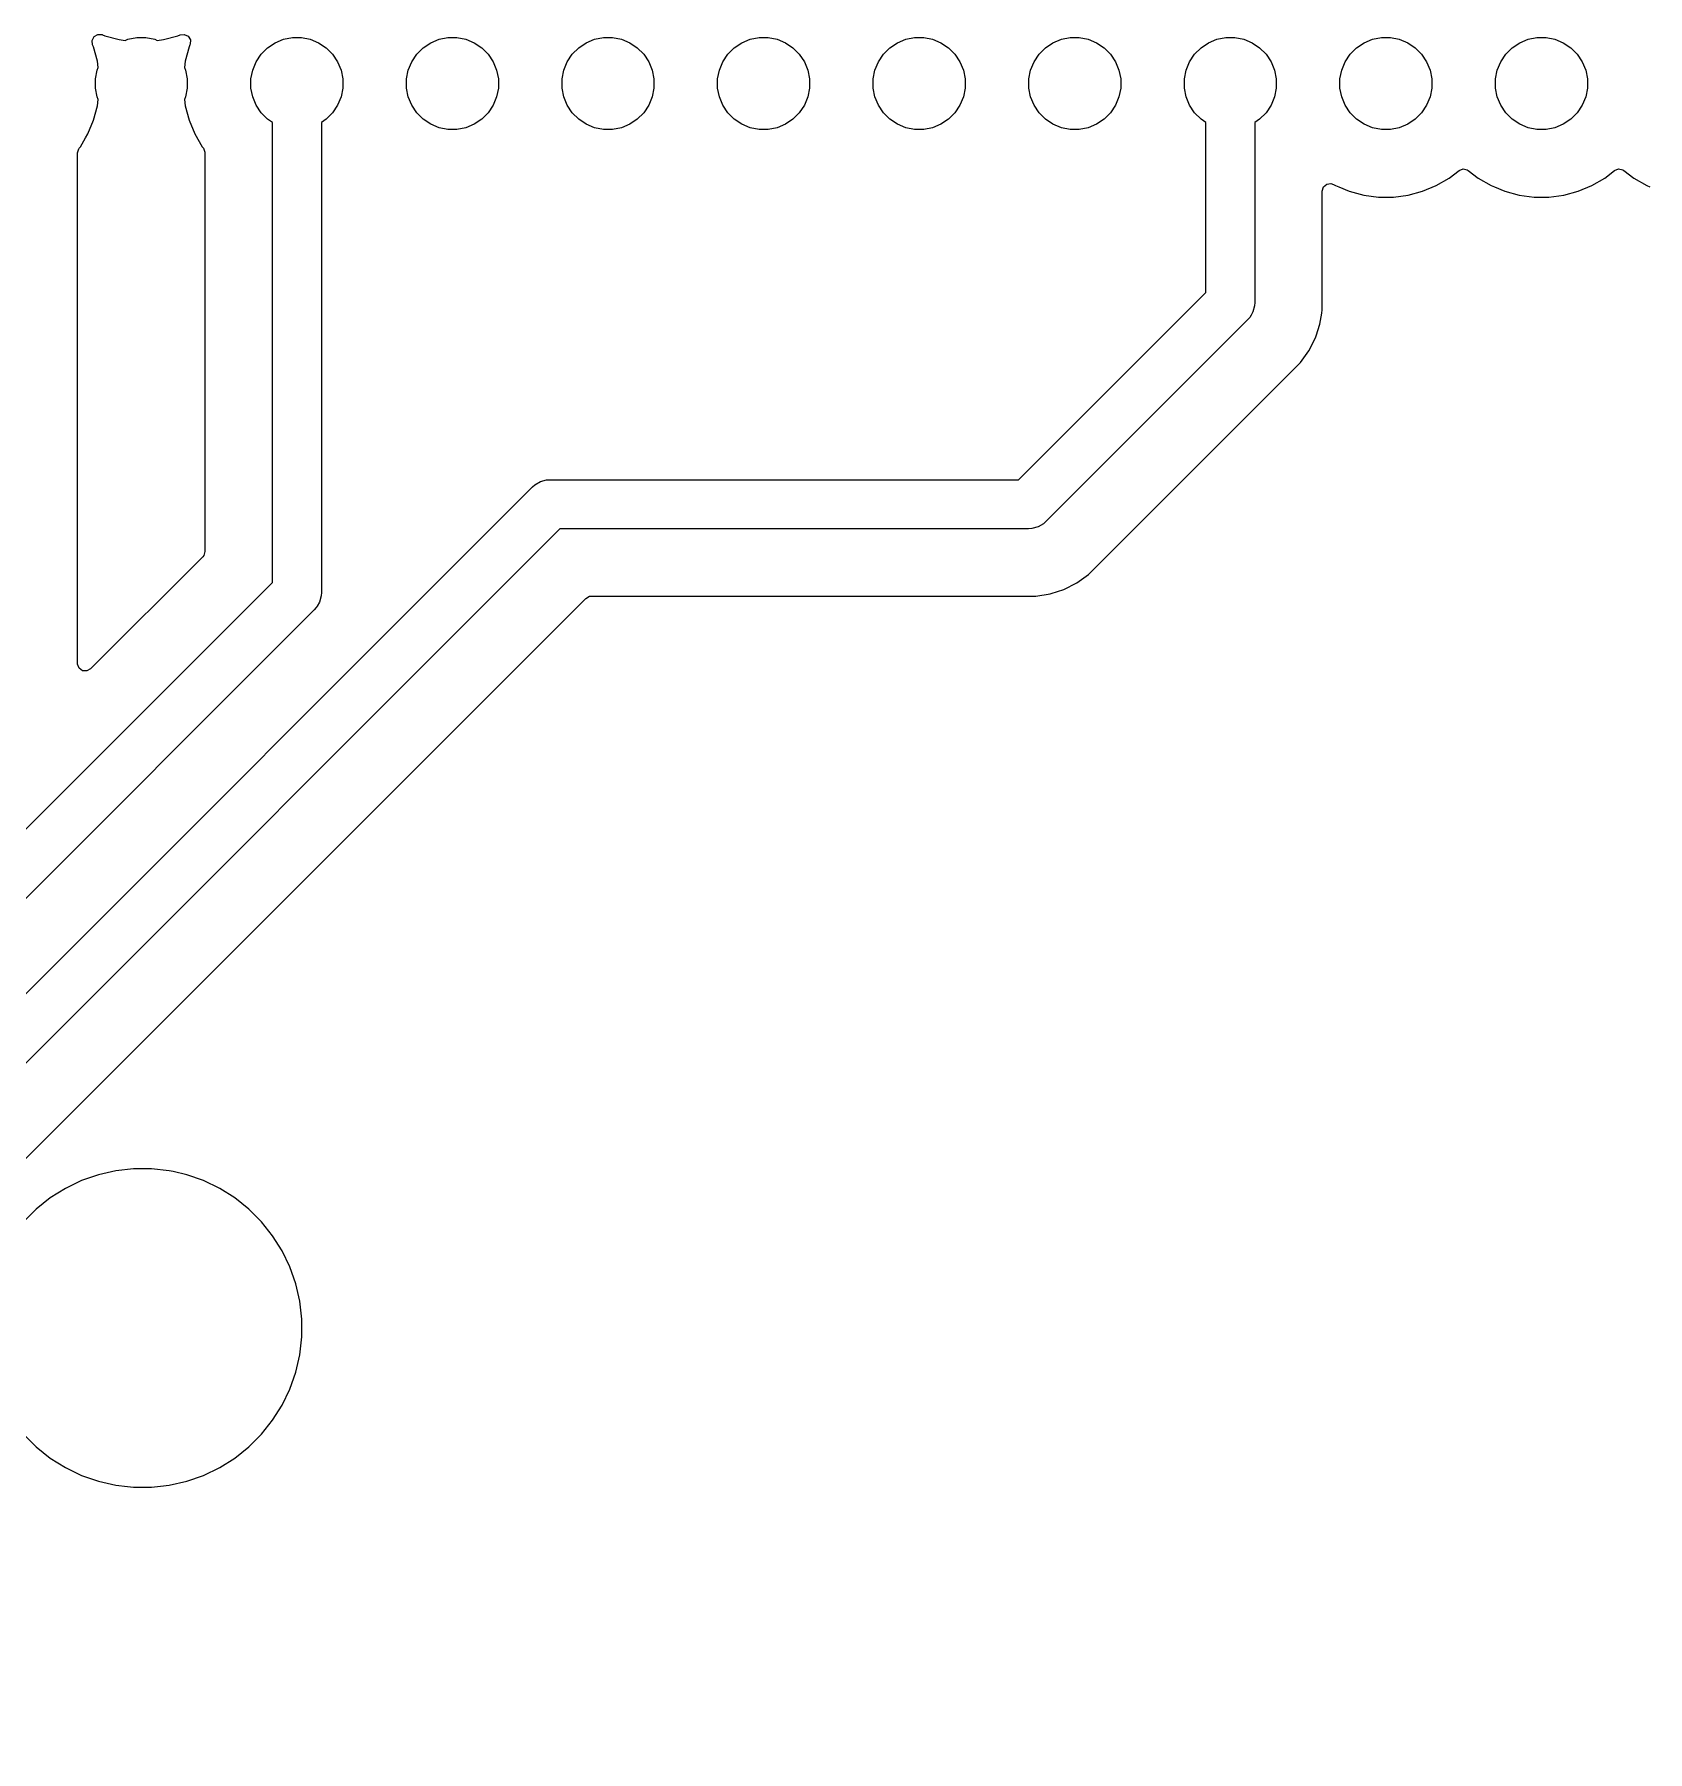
# Model space of a CAD drawing. Header units: millimetres. Extents: x 1 to 179, y 1 to 120.
# Drawn here: x 119.2 to 145.54, y 61.47 to 89.51 of the extents above; entities that cross this region are included whole.
import ezdxf

# ---------------------------------------------------------------- set-up
doc = ezdxf.new("R2010")
doc.units = ezdxf.units.MM
doc.layers.add('F.Cu', color=13, linetype='CONTINUOUS', true_color=0xc83434)

msp = doc.modelspace()

# ---------------------------------------------------------------- linework, layer by layer
at = {"layer": 'F.Cu', "linetype": 'CONTINUOUS'}
for p, q in [((120.140341, 89.40778), (120.171615, 89.47026)), ((120.171615, 89.47026), (120.231704, 89.505913)), ((120.231704, 89.505913), (120.301529, 89.50342)), ((120.301529, 89.50342), (120.309788, 89.50034)), ((120.309788, 89.50034), (120.345245, 89.485653)), ((120.345245, 89.485653), (120.580062, 89.422734)), ((120.723758, 89.427036), (120.868728, 89.455872)), ((120.868728, 89.455872), (121.016538, 89.455872)), ((121.016538, 89.455872), (121.161508, 89.427036)), ((121.305204, 89.422734), (121.540021, 89.485653)), ((121.540021, 89.485653), (121.575443, 89.500326)), ((121.575443, 89.500326), (121.644908, 89.507795)), ((121.644908, 89.507795), (121.707388, 89.476521)), ((121.707388, 89.476521), (121.743042, 89.416433)), ((123.263758, 89.427036), (123.408728, 89.455872)), ((123.408728, 89.455872), (123.556538, 89.455872)), ((123.556538, 89.455872), (123.701508, 89.427036)), ((125.803758, 89.427036), (125.948728, 89.455872)), ((125.948728, 89.455872), (126.096538, 89.455872)), ((126.096538, 89.455872), (126.241508, 89.427036)), ((128.343758, 89.427036), (128.488728, 89.455872)), ((128.488728, 89.455872), (128.636538, 89.455872)), ((128.636538, 89.455872), (128.781508, 89.427036)), ((130.883758, 89.427036), (131.028728, 89.455872)), ((131.028728, 89.455872), (131.176538, 89.455872)), ((131.176538, 89.455872), (131.321508, 89.427036)), ((133.423758, 89.427036), (133.568728, 89.455872)), ((133.568728, 89.455872), (133.716538, 89.455872)), ((133.716538, 89.455872), (133.861508, 89.427036)), ((135.963758, 89.427036), (136.108728, 89.455872)), ((136.108728, 89.455872), (136.256538, 89.455872)), ((136.256538, 89.455872), (136.401508, 89.427036)), ((138.503758, 89.427036), (138.648728, 89.455872)), ((138.648728, 89.455872), (138.796538, 89.455872)), ((138.796538, 89.455872), (138.941508, 89.427036)), ((141.043758, 89.427036), (141.188728, 89.455872)), ((141.188728, 89.455872), (141.336538, 89.455872)), ((141.336538, 89.455872), (141.481508, 89.427036)), ((143.583758, 89.427036), (143.728728, 89.455872)), ((143.728728, 89.455872), (143.876538, 89.455872)), ((143.876538, 89.455872), (144.021508, 89.427036)), ((120.147809, 89.338316), (120.140341, 89.40778)), ((120.162483, 89.302891), (120.147809, 89.338316)), ((120.225402, 89.068074), (120.162483, 89.302891)), ((120.580062, 89.422734), (120.68122, 89.409417)), ((120.68122, 89.409417), (120.723758, 89.427036)), ((121.161508, 89.427036), (121.204045, 89.409417)), ((121.204045, 89.409417), (121.305204, 89.422734)), ((121.722781, 89.302887), (121.659863, 89.068073)), ((121.731032, 89.322807), (121.722781, 89.302887)), ((121.737458, 89.338321), (121.731032, 89.322807)), ((121.740549, 89.346608), (121.737458, 89.338321)), ((121.743042, 89.416433), (121.740549, 89.346608)), ((122.817664, 89.060936), (122.899783, 89.183836)), ((122.899783, 89.183836), (123.0043, 89.288353)), ((123.0043, 89.288353), (123.1272, 89.370472)), ((123.1272, 89.370472), (123.263758, 89.427036)), ((123.701508, 89.427036), (123.838066, 89.370472)), ((123.838066, 89.370472), (123.960966, 89.288353)), ((123.960966, 89.288353), (124.065483, 89.183836)), ((124.065483, 89.183836), (124.147602, 89.060936)), ((125.357664, 89.060936), (125.439783, 89.183836)), ((125.439783, 89.183836), (125.5443, 89.288353)), ((125.5443, 89.288353), (125.6672, 89.370472)), ((125.6672, 89.370472), (125.803758, 89.427036)), ((126.241508, 89.427036), (126.378066, 89.370472)), ((126.378066, 89.370472), (126.500966, 89.288353)), ((126.500966, 89.288353), (126.605483, 89.183836)), ((126.605483, 89.183836), (126.687602, 89.060936)), ((127.897664, 89.060936), (127.979783, 89.183836)), ((127.979783, 89.183836), (128.0843, 89.288353)), ((128.0843, 89.288353), (128.2072, 89.370472)), ((128.2072, 89.370472), (128.343758, 89.427036)), ((128.781508, 89.427036), (128.918066, 89.370472)), ((128.918066, 89.370472), (129.040966, 89.288353)), ((129.040966, 89.288353), (129.145483, 89.183836)), ((129.145483, 89.183836), (129.227602, 89.060936)), ((130.437664, 89.060936), (130.519783, 89.183836)), ((130.519783, 89.183836), (130.6243, 89.288353)), ((130.6243, 89.288353), (130.7472, 89.370472)), ((130.7472, 89.370472), (130.883758, 89.427036)), ((131.321508, 89.427036), (131.458066, 89.370472)), ((131.458066, 89.370472), (131.580966, 89.288353)), ((131.580966, 89.288353), (131.685483, 89.183836)), ((131.685483, 89.183836), (131.767602, 89.060936)), ((132.977664, 89.060936), (133.059783, 89.183836)), ((133.059783, 89.183836), (133.1643, 89.288353)), ((133.1643, 89.288353), (133.2872, 89.370472)), ((133.2872, 89.370472), (133.423758, 89.427036)), ((133.861508, 89.427036), (133.998066, 89.370472)), ((133.998066, 89.370472), (134.120966, 89.288353)), ((134.120966, 89.288353), (134.225483, 89.183836)), ((134.225483, 89.183836), (134.307602, 89.060936)), ((135.517664, 89.060936), (135.599783, 89.183836)), ((135.599783, 89.183836), (135.7043, 89.288353)), ((135.7043, 89.288353), (135.8272, 89.370472)), ((135.8272, 89.370472), (135.963758, 89.427036)), ((136.401508, 89.427036), (136.538066, 89.370472)), ((136.538066, 89.370472), (136.660966, 89.288353)), ((136.660966, 89.288353), (136.765483, 89.183836)), ((136.765483, 89.183836), (136.847602, 89.060936)), ((138.057664, 89.060936), (138.139783, 89.183836)), ((138.139783, 89.183836), (138.2443, 89.288353)), ((138.2443, 89.288353), (138.3672, 89.370472)), ((138.3672, 89.370472), (138.503758, 89.427036)), ((138.941508, 89.427036), (139.078066, 89.370472)), ((139.078066, 89.370472), (139.200966, 89.288353)), ((139.200966, 89.288353), (139.305483, 89.183836)), ((139.305483, 89.183836), (139.387602, 89.060936)), ((140.597664, 89.060936), (140.679783, 89.183836)), ((140.679783, 89.183836), (140.7843, 89.288353)), ((140.7843, 89.288353), (140.9072, 89.370472)), ((140.9072, 89.370472), (141.043758, 89.427036)), ((141.481508, 89.427036), (141.618066, 89.370472)), ((141.618066, 89.370472), (141.740966, 89.288353)), ((141.740966, 89.288353), (141.845483, 89.183836)), ((141.845483, 89.183836), (141.927602, 89.060936)), ((143.137664, 89.060936), (143.219783, 89.183836)), ((143.219783, 89.183836), (143.3243, 89.288353)), ((143.3243, 89.288353), (143.4472, 89.370472)), ((143.4472, 89.370472), (143.583758, 89.427036)), ((144.021508, 89.427036), (144.158066, 89.370472)), ((144.158066, 89.370472), (144.280966, 89.288353)), ((144.280966, 89.288353), (144.385483, 89.183836)), ((144.385483, 89.183836), (144.467602, 89.060936)), ((120.192264, 88.779408), (120.2211, 88.924378)), ((120.2211, 88.924378), (120.238719, 88.966916)), ((120.238719, 88.966916), (120.225402, 89.068074)), ((121.659863, 89.068073), (121.646545, 88.966918)), ((121.646545, 88.966918), (121.664166, 88.924378)), ((121.664166, 88.924378), (121.693002, 88.779408)), ((122.732264, 88.779408), (122.7611, 88.924378)), ((122.7611, 88.924378), (122.817664, 89.060936)), ((124.147602, 89.060936), (124.204166, 88.924378)), ((124.204166, 88.924378), (124.233002, 88.779408)), ((125.272264, 88.779408), (125.3011, 88.924378)), ((125.3011, 88.924378), (125.357664, 89.060936)), ((126.687602, 89.060936), (126.744166, 88.924378)), ((126.744166, 88.924378), (126.773002, 88.779408)), ((127.812264, 88.779408), (127.8411, 88.924378)), ((127.8411, 88.924378), (127.897664, 89.060936)), ((129.227602, 89.060936), (129.284166, 88.924378)), ((129.284166, 88.924378), (129.313002, 88.779408)), ((130.352264, 88.779408), (130.3811, 88.924378)), ((130.3811, 88.924378), (130.437664, 89.060936)), ((131.767602, 89.060936), (131.824166, 88.924378)), ((131.824166, 88.924378), (131.853002, 88.779408)), ((132.892264, 88.779408), (132.9211, 88.924378)), ((132.9211, 88.924378), (132.977664, 89.060936)), ((134.307602, 89.060936), (134.364166, 88.924378)), ((134.364166, 88.924378), (134.393002, 88.779408)), ((135.432264, 88.779408), (135.4611, 88.924378)), ((135.4611, 88.924378), (135.517664, 89.060936)), ((136.847602, 89.060936), (136.904166, 88.924378)), ((136.904166, 88.924378), (136.933002, 88.779408)), ((137.972264, 88.779408), (138.0011, 88.924378)), ((138.0011, 88.924378), (138.057664, 89.060936)), ((139.387602, 89.060936), (139.444166, 88.924378)), ((139.444166, 88.924378), (139.473002, 88.779408)), ((140.512264, 88.779408), (140.5411, 88.924378)), ((140.5411, 88.924378), (140.597664, 89.060936)), ((141.927602, 89.060936), (141.984166, 88.924378)), ((141.984166, 88.924378), (142.013002, 88.779408)), ((143.052264, 88.779408), (143.0811, 88.924378)), ((143.0811, 88.924378), (143.137664, 89.060936)), ((144.467602, 89.060936), (144.524166, 88.924378)), ((144.524166, 88.924378), (144.553002, 88.779408)), ((120.192264, 88.631598), (120.192264, 88.779408)), ((120.2211, 88.486628), (120.192264, 88.631598)), ((121.693002, 88.631598), (121.664166, 88.486628)), ((121.693002, 88.779408), (121.693002, 88.631598)), ((122.732264, 88.631598), (122.732264, 88.779408)), ((122.7611, 88.486628), (122.732264, 88.631598)), ((124.233002, 88.631598), (124.204166, 88.486628)), ((124.233002, 88.779408), (124.233002, 88.631598)), ((125.272264, 88.631598), (125.272264, 88.779408)), ((125.3011, 88.486628), (125.272264, 88.631598)), ((126.773002, 88.631598), (126.744166, 88.486628)), ((126.773002, 88.779408), (126.773002, 88.631598)), ((127.812264, 88.631598), (127.812264, 88.779408)), ((127.8411, 88.486628), (127.812264, 88.631598)), ((129.313002, 88.631598), (129.284166, 88.486628)), ((129.313002, 88.779408), (129.313002, 88.631598)), ((130.352264, 88.631598), (130.352264, 88.779408)), ((130.3811, 88.486628), (130.352264, 88.631598)), ((131.853002, 88.631598), (131.824166, 88.486628)), ((131.853002, 88.779408), (131.853002, 88.631598)), ((132.892264, 88.631598), (132.892264, 88.779408)), ((132.9211, 88.486628), (132.892264, 88.631598)), ((134.393002, 88.631598), (134.364166, 88.486628)), ((134.393002, 88.779408), (134.393002, 88.631598)), ((135.432264, 88.631598), (135.432264, 88.779408)), ((135.4611, 88.486628), (135.432264, 88.631598)), ((136.933002, 88.631598), (136.904166, 88.486628)), ((136.933002, 88.779408), (136.933002, 88.631598)), ((137.972264, 88.631598), (137.972264, 88.779408)), ((138.0011, 88.486628), (137.972264, 88.631598)), ((139.473002, 88.631598), (139.444166, 88.486628)), ((139.473002, 88.779408), (139.473002, 88.631598)), ((140.512264, 88.631598), (140.512264, 88.779408)), ((140.5411, 88.486628), (140.512264, 88.631598)), ((142.013002, 88.631598), (141.984166, 88.486628)), ((142.013002, 88.779408), (142.013002, 88.631598)), ((143.052264, 88.631598), (143.052264, 88.779408)), ((143.0811, 88.486628), (143.052264, 88.631598)), ((144.553002, 88.631598), (144.524166, 88.486628)), ((144.553002, 88.779408), (144.553002, 88.631598)), ((120.162483, 88.108115), (120.225402, 88.342932)), ((120.238719, 88.444091), (120.2211, 88.486628)), ((120.225402, 88.342932), (120.238719, 88.444091)), ((121.664166, 88.486628), (121.646545, 88.44409)), ((121.646545, 88.44409), (121.659863, 88.342934)), ((121.659863, 88.342934), (121.722782, 88.108117)), ((122.817664, 88.35007), (122.7611, 88.486628)), ((122.899783, 88.22717), (122.817664, 88.35007)), ((124.147602, 88.35007), (124.065483, 88.22717)), ((124.204166, 88.486628), (124.147602, 88.35007)), ((125.357664, 88.35007), (125.3011, 88.486628)), ((125.439783, 88.22717), (125.357664, 88.35007)), ((126.687602, 88.35007), (126.605483, 88.22717)), ((126.744166, 88.486628), (126.687602, 88.35007)), ((127.897664, 88.35007), (127.8411, 88.486628)), ((127.979783, 88.22717), (127.897664, 88.35007)), ((129.227602, 88.35007), (129.145483, 88.22717)), ((129.284166, 88.486628), (129.227602, 88.35007)), ((130.437664, 88.35007), (130.3811, 88.486628)), ((130.519783, 88.22717), (130.437664, 88.35007)), ((131.767602, 88.35007), (131.685483, 88.22717)), ((131.824166, 88.486628), (131.767602, 88.35007)), ((132.977664, 88.35007), (132.9211, 88.486628)), ((133.059783, 88.22717), (132.977664, 88.35007)), ((134.307602, 88.35007), (134.225483, 88.22717)), ((134.364166, 88.486628), (134.307602, 88.35007)), ((135.517664, 88.35007), (135.4611, 88.486628)), ((135.599783, 88.22717), (135.517664, 88.35007)), ((136.847602, 88.35007), (136.765483, 88.22717)), ((136.904166, 88.486628), (136.847602, 88.35007)), ((138.057664, 88.35007), (138.0011, 88.486628)), ((138.139783, 88.22717), (138.057664, 88.35007)), ((139.387602, 88.35007), (139.305483, 88.22717)), ((139.444166, 88.486628), (139.387602, 88.35007)), ((140.597664, 88.35007), (140.5411, 88.486628)), ((140.679783, 88.22717), (140.597664, 88.35007)), ((141.927602, 88.35007), (141.845483, 88.22717)), ((141.984166, 88.486628), (141.927602, 88.35007)), ((143.137664, 88.35007), (143.0811, 88.486628)), ((143.219783, 88.22717), (143.137664, 88.35007)), ((144.467602, 88.35007), (144.385483, 88.22717)), ((144.524166, 88.486628), (144.467602, 88.35007)), ((120.069452, 87.883519), (120.162483, 88.108115)), ((121.722782, 88.108117), (121.815808, 87.883531)), ((123.0043, 88.122653), (122.899783, 88.22717)), ((123.082633, 88.070313), (123.0043, 88.122653)), ((123.082633, 80.558199), (123.082633, 88.070313)), ((123.960966, 88.122653), (123.882633, 88.070313)), ((123.882633, 88.070313), (123.882633, 80.392513)), ((124.065483, 88.22717), (123.960966, 88.122653)), ((125.5443, 88.122653), (125.439783, 88.22717)), ((125.6672, 88.040534), (125.5443, 88.122653)), ((126.500966, 88.122653), (126.378066, 88.040534)), ((126.605483, 88.22717), (126.500966, 88.122653)), ((128.0843, 88.122653), (127.979783, 88.22717)), ((128.2072, 88.040534), (128.0843, 88.122653)), ((129.040966, 88.122653), (128.918066, 88.040534)), ((129.145483, 88.22717), (129.040966, 88.122653)), ((130.6243, 88.122653), (130.519783, 88.22717)), ((130.7472, 88.040534), (130.6243, 88.122653)), ((131.580966, 88.122653), (131.458066, 88.040534)), ((131.685483, 88.22717), (131.580966, 88.122653)), ((133.1643, 88.122653), (133.059783, 88.22717)), ((133.2872, 88.040534), (133.1643, 88.122653)), ((134.120966, 88.122653), (133.998066, 88.040534)), ((134.225483, 88.22717), (134.120966, 88.122653)), ((135.7043, 88.122653), (135.599783, 88.22717)), ((135.8272, 88.040534), (135.7043, 88.122653)), ((136.660966, 88.122653), (136.538066, 88.040534)), ((136.765483, 88.22717), (136.660966, 88.122653)), ((138.2443, 88.122653), (138.139783, 88.22717)), ((138.322633, 88.070313), (138.2443, 88.122653)), ((138.322633, 85.294247), (138.322633, 88.070313)), ((139.200966, 88.122653), (139.122633, 88.070313)), ((139.122633, 88.070313), (139.122633, 85.128561)), ((139.305483, 88.22717), (139.200966, 88.122653)), ((140.7843, 88.122653), (140.679783, 88.22717)), ((140.9072, 88.040534), (140.7843, 88.122653)), ((141.740966, 88.122653), (141.618066, 88.040534)), ((141.845483, 88.22717), (141.740966, 88.122653)), ((143.3243, 88.122653), (143.219783, 88.22717)), ((143.4472, 88.040534), (143.3243, 88.122653)), ((144.280966, 88.122653), (144.158066, 88.040534)), ((144.385483, 88.22717), (144.280966, 88.122653)), ((119.9479, 87.672984), (120.032926, 87.820253)), ((120.032926, 87.820253), (120.069452, 87.883519)), ((121.815808, 87.883531), (121.815815, 87.883516)), ((121.815815, 87.883516), (121.937365, 87.672984)), ((125.803758, 87.98397), (125.6672, 88.040534)), ((125.948728, 87.955134), (125.803758, 87.98397)), ((126.096538, 87.955134), (125.948728, 87.955134)), ((126.241508, 87.98397), (126.096538, 87.955134)), ((126.378066, 88.040534), (126.241508, 87.98397)), ((128.343758, 87.98397), (128.2072, 88.040534)), ((128.488728, 87.955134), (128.343758, 87.98397)), ((128.636538, 87.955134), (128.488728, 87.955134)), ((128.781508, 87.98397), (128.636538, 87.955134)), ((128.918066, 88.040534), (128.781508, 87.98397)), ((130.883758, 87.98397), (130.7472, 88.040534)), ((131.028728, 87.955134), (130.883758, 87.98397)), ((131.176538, 87.955134), (131.028728, 87.955134)), ((131.321508, 87.98397), (131.176538, 87.955134)), ((131.458066, 88.040534), (131.321508, 87.98397)), ((133.423758, 87.98397), (133.2872, 88.040534)), ((133.568728, 87.955134), (133.423758, 87.98397)), ((133.716538, 87.955134), (133.568728, 87.955134)), ((133.861508, 87.98397), (133.716538, 87.955134)), ((133.998066, 88.040534), (133.861508, 87.98397)), ((135.963758, 87.98397), (135.8272, 88.040534)), ((136.108728, 87.955134), (135.963758, 87.98397)), ((136.256538, 87.955134), (136.108728, 87.955134)), ((136.401508, 87.98397), (136.256538, 87.955134)), ((136.538066, 88.040534), (136.401508, 87.98397)), ((141.043758, 87.98397), (140.9072, 88.040534)), ((141.188728, 87.955134), (141.043758, 87.98397)), ((141.336538, 87.955134), (141.188728, 87.955134)), ((141.481508, 87.98397), (141.336538, 87.955134)), ((141.618066, 88.040534), (141.481508, 87.98397)), ((143.583758, 87.98397), (143.4472, 88.040534)), ((143.728728, 87.955134), (143.583758, 87.98397)), ((143.876538, 87.955134), (143.728728, 87.955134)), ((144.021508, 87.98397), (143.876538, 87.955134)), ((144.158066, 88.040534), (144.021508, 87.98397)), ((119.903133, 87.572551), (119.922818, 87.63959)), ((119.903133, 79.234402), (119.903133, 87.572551)), ((119.922818, 87.63959), (119.928759, 87.64804)), ((119.928759, 87.64804), (119.9479, 87.672984)), ((121.937365, 87.672984), (121.956507, 87.64804)), ((121.956507, 87.64804), (121.981703, 87.582871)), ((121.981703, 87.582871), (121.982133, 87.572551)), ((121.982133, 87.572551), (121.982133, 81.065402)), ((142.295149, 87.160234), (142.457146, 87.284541)), ((142.457146, 87.284541), (142.522315, 87.309735)), ((142.522315, 87.309735), (142.59076, 87.295697)), ((142.59076, 87.295697), (142.60812, 87.28454)), ((142.60812, 87.28454), (142.770116, 87.160234)), ((144.835149, 87.160234), (144.997146, 87.284541)), ((144.997146, 87.284541), (145.062315, 87.309735)), ((145.062315, 87.309735), (145.13076, 87.295697)), ((145.13076, 87.295697), (145.14812, 87.28454)), ((145.14812, 87.28454), (145.310116, 87.160234)), ((140.223133, 86.949493), (140.242818, 87.016532)), ((140.223133, 85.010464), (140.223133, 86.949493)), ((140.242818, 87.016532), (140.295622, 87.062287)), ((140.295622, 87.062287), (140.36478, 87.072231)), ((140.36478, 87.072231), (140.40913, 87.056882)), ((140.40913, 87.056882), (140.440649, 87.038684)), ((140.440649, 87.038684), (140.440657, 87.038681)), ((140.440657, 87.038681), (140.44066, 87.038679)), ((140.44066, 87.038679), (140.494128, 87.016532)), ((140.494128, 87.016532), (140.665245, 86.945653)), ((140.665245, 86.945653), (140.900062, 86.882734)), ((141.625204, 86.882734), (141.860021, 86.945653)), ((141.860021, 86.945653), (142.084617, 87.038684)), ((142.084617, 87.038684), (142.295149, 87.160234)), ((142.770116, 87.160234), (142.980645, 87.038686)), ((142.980645, 87.038686), (142.98066, 87.038679)), ((142.98066, 87.038679), (143.034128, 87.016532)), ((143.034128, 87.016532), (143.205245, 86.945653)), ((143.205245, 86.945653), (143.440062, 86.882734)), ((144.165204, 86.882734), (144.400021, 86.945653)), ((144.400021, 86.945653), (144.624617, 87.038684)), ((144.624617, 87.038684), (144.835149, 87.160234)), ((145.310116, 87.160234), (145.520645, 87.038686)), ((145.520645, 87.038686), (145.52066, 87.038679)), ((145.52066, 87.038679), (145.574128, 87.016532)), ((140.900062, 86.882734), (141.141083, 86.851003)), ((141.141083, 86.851003), (141.14109, 86.851003)), ((141.14109, 86.851003), (141.384176, 86.851003)), ((141.384176, 86.851003), (141.384183, 86.851003)), ((141.384183, 86.851003), (141.625204, 86.882734)), ((143.440062, 86.882734), (143.681083, 86.851003)), ((143.681083, 86.851003), (143.68109, 86.851003)), ((143.68109, 86.851003), (143.924176, 86.851003)), ((143.924176, 86.851003), (143.924183, 86.851003)), ((143.924183, 86.851003), (144.165204, 86.882734)), ((135.263889, 82.235503), (138.322633, 85.294247)), ((139.092185, 84.975488), (139.060758, 84.921055)), ((139.119211, 85.076351), (139.092185, 84.975488)), ((139.122633, 85.128561), (139.119211, 85.076351)), ((140.214037, 84.953038), (140.223133, 85.010464)), ((139.005476, 84.845718), (135.712418, 81.55266)), ((139.039974, 84.885056), (139.005476, 84.845718)), ((139.060758, 84.921055), (139.039974, 84.885056)), ((140.123739, 84.585003), (140.186186, 84.777193)), ((140.186186, 84.777193), (140.214037, 84.953038)), ((140.005976, 84.342127), (140.113201, 84.552569)), ((140.113201, 84.552569), (140.123739, 84.585003)), ((136.407085, 80.690986), (139.86715, 84.151051)), ((139.86715, 84.151051), (140.005976, 84.342127)), ((127.369124, 82.152844), (127.459555, 82.205055)), ((127.459555, 82.205055), (127.560419, 82.232081)), ((127.560419, 82.232081), (127.612629, 82.235503)), ((127.612629, 82.235503), (135.263889, 82.235503)), ((107.362943, 62.151503), (127.329786, 82.118346)), ((127.329786, 82.118346), (127.369124, 82.152844)), ((127.778315, 81.435503), (107.811472, 61.46866)), ((135.429575, 81.435503), (127.778315, 81.435503)), ((135.481785, 81.438925), (135.429575, 81.435503)), ((135.582649, 81.465951), (135.481785, 81.438925)), ((135.67308, 81.518162), (135.582649, 81.465951)), ((135.712418, 81.55266), (135.67308, 81.518162)), ((121.982133, 81.065402), (121.962448, 80.998363)), ((121.945814, 80.977721), (120.114814, 79.146721)), ((121.962448, 80.998363), (121.945814, 80.977721)), ((106.575937, 64.051503), (123.082633, 80.558199)), ((136.005567, 80.444935), (136.216009, 80.55216)), ((136.216009, 80.55216), (136.407085, 80.690986)), ((116.430703, 68.531551), (128.197837, 80.298684)), ((123.852185, 80.23944), (123.812969, 80.171516)), ((123.879211, 80.340303), (123.852185, 80.23944)), ((123.882633, 80.392513), (123.879211, 80.340303)), ((128.197837, 80.298684), (128.25916, 80.332169)), ((128.25916, 80.332169), (128.285518, 80.335003)), ((128.285518, 80.335003), (135.547672, 80.335003)), ((135.547672, 80.335003), (135.780943, 80.37195)), ((135.780943, 80.37195), (135.795673, 80.376736)), ((135.795673, 80.376736), (136.005567, 80.444935)), ((123.765475, 80.10967), (107.024466, 63.36866)), ((123.799974, 80.149008), (123.765475, 80.10967)), ((123.812969, 80.171516), (123.799974, 80.149008)), ((119.903449, 79.225556), (119.903133, 79.234402)), ((119.927866, 79.160092), (119.903449, 79.225556)), ((119.983799, 79.11822), (119.927866, 79.160092)), ((120.053491, 79.113236), (119.983799, 79.11822)), ((120.114814, 79.146721), (120.053491, 79.113236)), ((120.526347, 70.953301), (120.241588, 70.888307)), ((120.526361, 70.953304), (120.526347, 70.953301)), ((120.816585, 70.986003), (120.526361, 70.953304)), ((120.816592, 70.986003), (120.816585, 70.986003)), ((121.108674, 70.986003), (120.816592, 70.986003)), ((121.10868, 70.986003), (121.108674, 70.986003)), ((121.398904, 70.953304), (121.10868, 70.986003)), ((121.398916, 70.953302), (121.398904, 70.953304)), ((121.398919, 70.953301), (121.398916, 70.953302)), ((121.463913, 70.938467), (121.398919, 70.953301)), ((119.702742, 70.66511), (119.455428, 70.509712)), ((119.965894, 70.791838), (119.702742, 70.66511)), ((120.241586, 70.888306), (119.965894, 70.791838)), ((120.241588, 70.888307), (120.241586, 70.888306)), ((121.683677, 70.888307), (121.463913, 70.938467)), ((121.683679, 70.888306), (121.683677, 70.888307)), ((121.959371, 70.791838), (121.683679, 70.888306)), ((122.222523, 70.66511), (121.959371, 70.791838)), ((122.222526, 70.665108), (122.222523, 70.66511)), ((122.469839, 70.509711), (122.222526, 70.665108)), ((119.455428, 70.509712), (119.227068, 70.327602)), ((122.698198, 70.327601), (122.469839, 70.509711)), ((119.227068, 70.327602), (119.020534, 70.121068)), ((122.904731, 70.121068), (122.698198, 70.327601)), ((123.086841, 69.892709), (122.904731, 70.121068)), ((123.242238, 69.645396), (123.086841, 69.892709)), ((123.368968, 69.38224), (123.242238, 69.645396)), ((123.465436, 69.106548), (123.368968, 69.38224)), ((123.530431, 68.821789), (123.465436, 69.106548)), ((123.563133, 68.531544), (123.530431, 68.821789)), ((123.563133, 68.239462), (123.563133, 68.531544)), ((123.530431, 67.949217), (123.563133, 68.239462)), ((123.465436, 67.664458), (123.530431, 67.949217)), ((123.368968, 67.388766), (123.465436, 67.664458)), ((123.242238, 67.12561), (123.368968, 67.388766)), ((123.086841, 66.878297), (123.242238, 67.12561)), ((122.904731, 66.649938), (123.086841, 66.878297)), ((119.020535, 66.649938), (119.227068, 66.443405)), ((122.698198, 66.443405), (122.904731, 66.649938)), ((119.227068, 66.443405), (119.455427, 66.261295)), ((119.455427, 66.261295), (119.70274, 66.105898)), ((122.222526, 66.105898), (122.469839, 66.261295)), ((122.469839, 66.261295), (122.698198, 66.443405)), ((119.70274, 66.105898), (119.965896, 65.979168)), ((119.965896, 65.979168), (120.241588, 65.8827)), ((121.683678, 65.8827), (121.95937, 65.979168)), ((121.95937, 65.979168), (122.222526, 66.105898)), ((120.241588, 65.8827), (120.526347, 65.817705)), ((120.526347, 65.817705), (120.526356, 65.817704)), ((120.526356, 65.817704), (120.526361, 65.817703)), ((120.526361, 65.817703), (120.719843, 65.795904)), ((120.719843, 65.795904), (120.816586, 65.785004)), ((120.816586, 65.785004), (120.816589, 65.785003)), ((120.816589, 65.785003), (120.816592, 65.785003)), ((120.816592, 65.785003), (121.108677, 65.785003)), ((121.108677, 65.785003), (121.108678, 65.785004)), ((121.108678, 65.785004), (121.257004, 65.801716)), ((121.257004, 65.801716), (121.398904, 65.817703)), ((121.398904, 65.817703), (121.398907, 65.817704)), ((121.398907, 65.817704), (121.398919, 65.817705)), ((121.398919, 65.817705), (121.683678, 65.8827))]:
    msp.add_line(p, q, dxfattribs=at)

doc.saveas('drawing.dxf')
